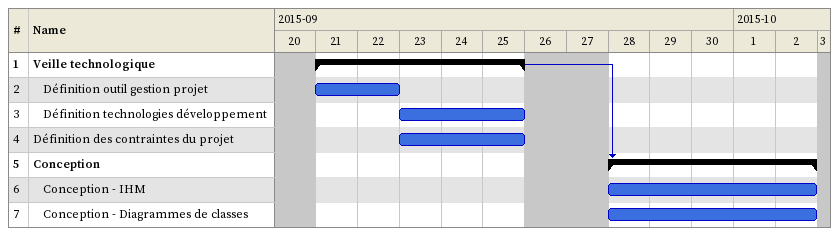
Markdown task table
| ID | Level | Task | Start | Finish | Predecessors |
|---|---|---|---|---|---|
| 1 | 1 | **Veille technologique** | 2015-09-21 | 2015-09-25 |  |
| 2 | 2 | Définition outil gestion projet | 2015-09-21 | 2015-09-22 |  |
| 3 | 2 | Définition technologies développement | 2015-09-23 | 2015-09-25 |  |
| 4 | 1 | Définition des contraintes du projet | 2015-09-23 | 2015-09-25 |  |
| 5 | 1 | **Conception** | 2015-09-28 | 2015-10-02 | 1 |
| 6 | 2 | Conception - IHM | 2015-09-28 | 2015-10-02 |  |
| 7 | 2 | Conception - Diagrammes de classes | 2015-09-28 | 2015-10-02 |  |
